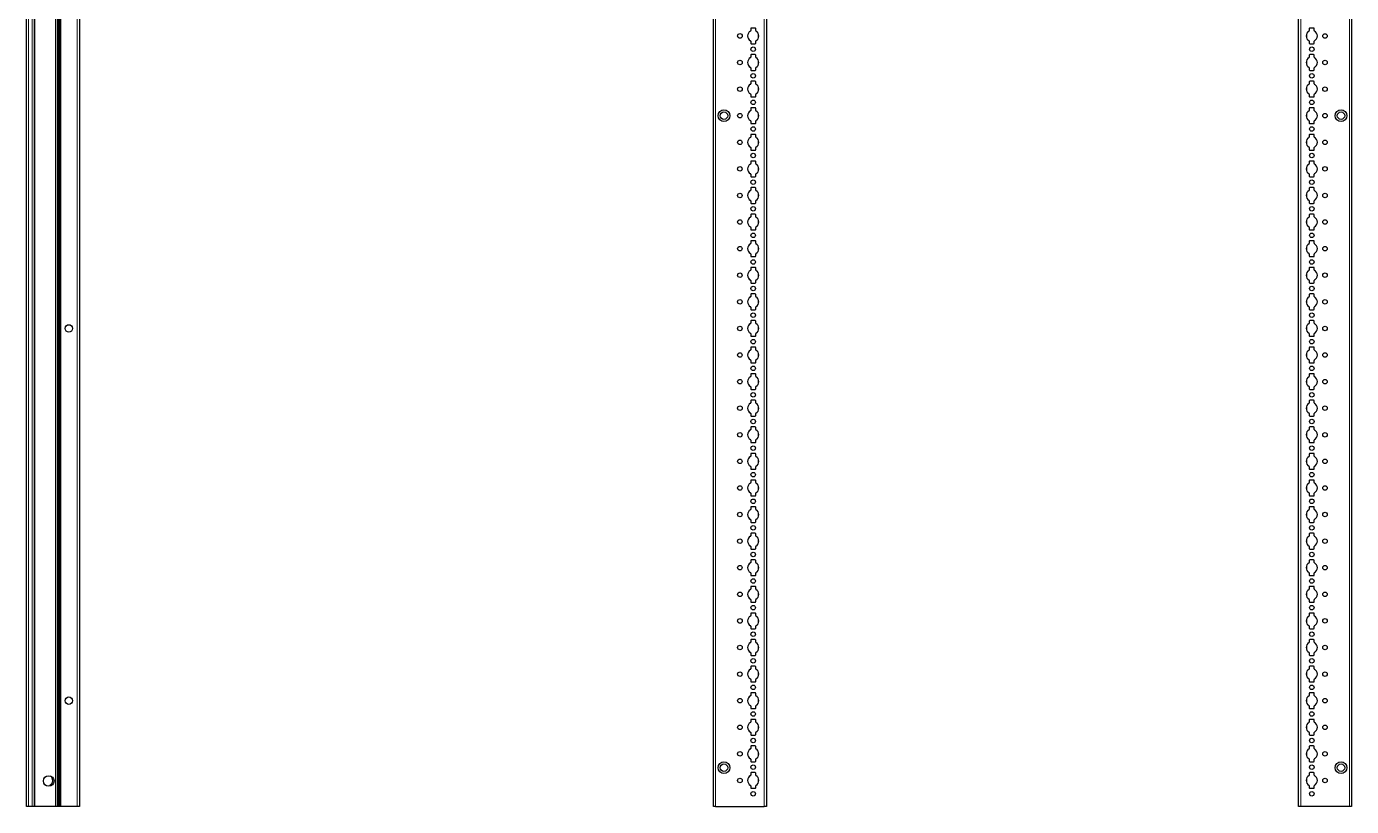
# Model space of a CAD drawing. Header units: millimetres. Extents: x -199 to 2873, y -1747 to 1507.
# Drawn here: x 1629 to 2873, y -852 to -118 of the extents above; entities that cross this region are included whole.
import ezdxf

# ---------------------------------------------------------------- set-up
doc = ezdxf.new("R2010")
doc.units = ezdxf.units.MM

msp = doc.modelspace()

# ---------------------------------------------------------------- linework, layer by layer
at = {"color": 7, "linetype": 'Continuous', "lineweight": 25}
for p, q in [((1628.55, -851.79), (1628.55, 447.21)), ((1635.75, 447.21), (1635.75, -851.79)), ((1658.42, -851.79), (1658.42, 447.21)), ((1658.46, -851.79), (1658.46, 447.21)), ((1678.25, 447.21), (1678.25, -851.79)), ((2273.92, -851.79), (2273.92, 447.21)), ((2323.62, 447.21), (2323.62, -851.79)), ((2823.62, -851.79), (2823.62, 447.21)), ((2873.32, 447.21), (2873.32, -851.79)), ((1660.25, -78.04), (1660.25, -126.54)), ((2308.97, -120.39), (2308.97, -122.27)), ((2313.07, -119.89), (2309.47, -119.89)), ((2313.57, -122.27), (2313.57, -120.39)), ((2833.67, -120.39), (2833.67, -122.27)), ((2837.77, -119.89), (2834.17, -119.89)), ((2838.27, -122.27), (2838.27, -120.39)), ((1660.25, -126.54), (1660.19, -126.65)), ((1660.19, -126.65), (1660.19, -127.94)), ((1660.19, -127.94), (1660.25, -128.04)), ((1660.25, -128.04), (1660.25, -126.54)), ((1660.25, -128.04), (1660.25, -176.54)), ((2308.97, -132.32), (2308.97, -134.19)), ((2309.47, -134.69), (2313.07, -134.69)), ((2313.57, -134.19), (2313.57, -132.32)), ((2833.67, -132.32), (2833.67, -134.19)), ((2834.17, -134.69), (2837.77, -134.69)), ((2838.27, -134.19), (2838.27, -132.32)), ((2308.97, -145.39), (2308.97, -147.27)), ((2313.07, -144.89), (2309.47, -144.89)), ((2313.57, -147.27), (2313.57, -145.39)), ((2833.67, -145.39), (2833.67, -147.27)), ((2837.77, -144.89), (2834.17, -144.89)), ((2838.27, -147.27), (2838.27, -145.39)), ((2308.97, -157.32), (2308.97, -159.19)), ((2309.47, -159.69), (2313.07, -159.69)), ((2313.57, -159.19), (2313.57, -157.32)), ((2833.67, -157.32), (2833.67, -159.19)), ((2834.17, -159.69), (2837.77, -159.69)), ((2838.27, -159.19), (2838.27, -157.32)), ((2308.97, -170.39), (2308.97, -172.27)), ((2313.07, -169.89), (2309.47, -169.89)), ((2313.57, -172.27), (2313.57, -170.39)), ((2833.67, -170.39), (2833.67, -172.27)), ((2837.77, -169.89), (2834.17, -169.89)), ((2838.27, -172.27), (2838.27, -170.39)), ((1660.25, -176.54), (1660.19, -176.65)), ((1660.19, -176.65), (1660.19, -177.94)), ((1660.19, -177.94), (1660.25, -178.04)), ((1660.25, -178.04), (1660.25, -176.54)), ((1660.25, -178.04), (1660.25, -226.54)), ((2308.97, -182.32), (2308.97, -184.19)), ((2309.47, -184.69), (2313.07, -184.69)), ((2313.57, -184.19), (2313.57, -182.32)), ((2833.67, -182.32), (2833.67, -184.19)), ((2834.17, -184.69), (2837.77, -184.69)), ((2838.27, -184.19), (2838.27, -182.32)), ((2308.97, -195.39), (2308.97, -197.27)), ((2313.07, -194.89), (2309.47, -194.89)), ((2313.57, -197.27), (2313.57, -195.39)), ((2833.67, -195.39), (2833.67, -197.27)), ((2837.77, -194.89), (2834.17, -194.89)), ((2838.27, -197.27), (2838.27, -195.39)), ((2308.97, -207.32), (2308.97, -209.19)), ((2309.47, -209.69), (2313.07, -209.69)), ((2313.57, -209.19), (2313.57, -207.32)), ((2833.67, -207.32), (2833.67, -209.19)), ((2834.17, -209.69), (2837.77, -209.69)), ((2838.27, -209.19), (2838.27, -207.32)), ((2308.97, -220.39), (2308.97, -222.27)), ((2313.07, -219.89), (2309.47, -219.89)), ((2313.57, -222.27), (2313.57, -220.39)), ((2833.67, -220.39), (2833.67, -222.27)), ((2837.77, -219.89), (2834.17, -219.89)), ((2838.27, -222.27), (2838.27, -220.39)), ((1660.25, -226.54), (1660.19, -226.65)), ((1660.19, -226.65), (1660.19, -227.94)), ((1660.19, -227.94), (1660.25, -228.04)), ((1660.25, -228.04), (1660.25, -226.54)), ((1660.25, -228.04), (1660.25, -276.54)), ((2308.97, -232.32), (2308.97, -234.19)), ((2309.47, -234.69), (2313.07, -234.69)), ((2313.57, -234.19), (2313.57, -232.32)), ((2833.67, -232.32), (2833.67, -234.19)), ((2834.17, -234.69), (2837.77, -234.69)), ((2838.27, -234.19), (2838.27, -232.32)), ((2308.97, -245.39), (2308.97, -247.27)), ((2313.07, -244.89), (2309.47, -244.89)), ((2313.57, -247.27), (2313.57, -245.39)), ((2833.67, -245.39), (2833.67, -247.27)), ((2837.77, -244.89), (2834.17, -244.89)), ((2838.27, -247.27), (2838.27, -245.39)), ((2308.97, -257.32), (2308.97, -259.19)), ((2309.47, -259.69), (2313.07, -259.69)), ((2313.57, -259.19), (2313.57, -257.32)), ((2833.67, -257.32), (2833.67, -259.19)), ((2834.17, -259.69), (2837.77, -259.69)), ((2838.27, -259.19), (2838.27, -257.32)), ((2308.97, -270.39), (2308.97, -272.27)), ((2313.07, -269.89), (2309.47, -269.89)), ((2313.57, -272.27), (2313.57, -270.39)), ((2833.67, -270.39), (2833.67, -272.27)), ((2837.77, -269.89), (2834.17, -269.89)), ((2838.27, -272.27), (2838.27, -270.39)), ((1660.25, -276.54), (1660.19, -276.65)), ((1660.19, -276.65), (1660.19, -277.94)), ((1660.19, -277.94), (1660.25, -278.04)), ((1660.25, -278.04), (1660.25, -276.54)), ((1660.25, -278.04), (1660.25, -326.54)), ((2308.97, -282.32), (2308.97, -284.19)), ((2309.47, -284.69), (2313.07, -284.69)), ((2313.57, -284.19), (2313.57, -282.32)), ((2833.67, -282.32), (2833.67, -284.19)), ((2834.17, -284.69), (2837.77, -284.69)), ((2838.27, -284.19), (2838.27, -282.32)), ((2308.97, -295.39), (2308.97, -297.27)), ((2313.07, -294.89), (2309.47, -294.89)), ((2313.57, -297.27), (2313.57, -295.39)), ((2833.67, -295.39), (2833.67, -297.27)), ((2837.77, -294.89), (2834.17, -294.89)), ((2838.27, -297.27), (2838.27, -295.39)), ((2308.97, -307.32), (2308.97, -309.19)), ((2309.47, -309.69), (2313.07, -309.69)), ((2313.57, -309.19), (2313.57, -307.32)), ((2833.67, -307.32), (2833.67, -309.19)), ((2834.17, -309.69), (2837.77, -309.69)), ((2838.27, -309.19), (2838.27, -307.32)), ((2308.97, -320.39), (2308.97, -322.27)), ((2313.07, -319.89), (2309.47, -319.89)), ((2313.57, -322.27), (2313.57, -320.39)), ((2833.67, -320.39), (2833.67, -322.27)), ((2837.77, -319.89), (2834.17, -319.89)), ((2838.27, -322.27), (2838.27, -320.39)), ((1660.25, -326.54), (1660.19, -326.65)), ((1660.19, -326.65), (1660.19, -327.94)), ((1660.19, -327.94), (1660.25, -328.04)), ((1660.25, -328.04), (1660.25, -326.54)), ((1660.25, -328.04), (1660.25, -376.54)), ((2308.97, -332.32), (2308.97, -334.19)), ((2309.47, -334.69), (2313.07, -334.69)), ((2313.57, -334.19), (2313.57, -332.32)), ((2833.67, -332.32), (2833.67, -334.19)), ((2834.17, -334.69), (2837.77, -334.69)), ((2838.27, -334.19), (2838.27, -332.32)), ((2308.97, -345.39), (2308.97, -347.27)), ((2313.07, -344.89), (2309.47, -344.89)), ((2313.57, -347.27), (2313.57, -345.39)), ((2833.67, -345.39), (2833.67, -347.27)), ((2837.77, -344.89), (2834.17, -344.89)), ((2838.27, -347.27), (2838.27, -345.39)), ((2308.97, -357.32), (2308.97, -359.19)), ((2309.47, -359.69), (2313.07, -359.69)), ((2313.57, -359.19), (2313.57, -357.32)), ((2833.67, -357.32), (2833.67, -359.19)), ((2834.17, -359.69), (2837.77, -359.69)), ((2838.27, -359.19), (2838.27, -357.32)), ((2308.97, -370.39), (2308.97, -372.27)), ((2313.07, -369.89), (2309.47, -369.89)), ((2313.57, -372.27), (2313.57, -370.39)), ((2833.67, -370.39), (2833.67, -372.27)), ((2837.77, -369.89), (2834.17, -369.89)), ((2838.27, -372.27), (2838.27, -370.39)), ((1660.25, -376.54), (1660.19, -376.65)), ((1660.19, -376.65), (1660.19, -377.94)), ((1660.19, -377.94), (1660.25, -378.04)), ((1660.25, -378.04), (1660.25, -376.54)), ((1660.25, -378.04), (1660.25, -426.54)), ((2308.97, -382.32), (2308.97, -384.19)), ((2309.47, -384.69), (2313.07, -384.69)), ((2313.57, -384.19), (2313.57, -382.32)), ((2833.67, -382.32), (2833.67, -384.19)), ((2834.17, -384.69), (2837.77, -384.69)), ((2838.27, -384.19), (2838.27, -382.32)), ((2308.97, -395.39), (2308.97, -397.27)), ((2313.07, -394.89), (2309.47, -394.89)), ((2313.57, -397.27), (2313.57, -395.39)), ((2833.67, -395.39), (2833.67, -397.27)), ((2837.77, -394.89), (2834.17, -394.89)), ((2838.27, -397.27), (2838.27, -395.39)), ((2308.97, -407.32), (2308.97, -409.19)), ((2309.47, -409.69), (2313.07, -409.69)), ((2313.57, -409.19), (2313.57, -407.32)), ((2833.67, -407.32), (2833.67, -409.19)), ((2834.17, -409.69), (2837.77, -409.69)), ((2838.27, -409.19), (2838.27, -407.32)), ((2308.97, -420.39), (2308.97, -422.27)), ((2313.07, -419.89), (2309.47, -419.89)), ((2313.57, -422.27), (2313.57, -420.39)), ((2833.67, -420.39), (2833.67, -422.27)), ((2837.77, -419.89), (2834.17, -419.89)), ((2838.27, -422.27), (2838.27, -420.39)), ((1660.25, -426.54), (1660.19, -426.65)), ((1660.19, -426.65), (1660.19, -427.94)), ((1660.19, -427.94), (1660.25, -428.04)), ((1660.25, -428.04), (1660.25, -426.54)), ((1660.25, -428.04), (1660.25, -476.54)), ((2308.97, -432.32), (2308.97, -434.19)), ((2309.47, -434.69), (2313.07, -434.69)), ((2313.57, -434.19), (2313.57, -432.32)), ((2833.67, -432.32), (2833.67, -434.19)), ((2834.17, -434.69), (2837.77, -434.69)), ((2838.27, -434.19), (2838.27, -432.32)), ((2308.97, -445.39), (2308.97, -447.27)), ((2313.07, -444.89), (2309.47, -444.89)), ((2313.57, -447.27), (2313.57, -445.39)), ((2833.67, -445.39), (2833.67, -447.27)), ((2837.77, -444.89), (2834.17, -444.89)), ((2838.27, -447.27), (2838.27, -445.39)), ((2308.97, -457.32), (2308.97, -459.19)), ((2309.47, -459.69), (2313.07, -459.69)), ((2313.57, -459.19), (2313.57, -457.32)), ((2833.67, -457.32), (2833.67, -459.19)), ((2834.17, -459.69), (2837.77, -459.69)), ((2838.27, -459.19), (2838.27, -457.32)), ((2308.97, -470.39), (2308.97, -472.27)), ((2313.07, -469.89), (2309.47, -469.89)), ((2313.57, -472.27), (2313.57, -470.39)), ((2833.67, -470.39), (2833.67, -472.27)), ((2837.77, -469.89), (2834.17, -469.89)), ((2838.27, -472.27), (2838.27, -470.39)), ((1660.25, -476.54), (1660.19, -476.65)), ((1660.19, -476.65), (1660.19, -477.94)), ((1660.19, -477.94), (1660.25, -478.04)), ((1660.25, -478.04), (1660.25, -476.54)), ((1660.25, -478.04), (1660.25, -526.54)), ((2308.97, -482.32), (2308.97, -484.19)), ((2309.47, -484.69), (2313.07, -484.69)), ((2313.57, -484.19), (2313.57, -482.32)), ((2833.67, -482.32), (2833.67, -484.19)), ((2834.17, -484.69), (2837.77, -484.69)), ((2838.27, -484.19), (2838.27, -482.32)), ((2308.97, -495.39), (2308.97, -497.27)), ((2313.07, -494.89), (2309.47, -494.89)), ((2313.57, -497.27), (2313.57, -495.39)), ((2833.67, -495.39), (2833.67, -497.27)), ((2837.77, -494.89), (2834.17, -494.89)), ((2838.27, -497.27), (2838.27, -495.39)), ((2308.97, -507.32), (2308.97, -509.19)), ((2309.47, -509.69), (2313.07, -509.69)), ((2313.57, -509.19), (2313.57, -507.32)), ((2833.67, -507.32), (2833.67, -509.19)), ((2834.17, -509.69), (2837.77, -509.69)), ((2838.27, -509.19), (2838.27, -507.32)), ((2308.97, -520.39), (2308.97, -522.27)), ((2313.07, -519.89), (2309.47, -519.89)), ((2313.57, -522.27), (2313.57, -520.39)), ((2833.67, -520.39), (2833.67, -522.27)), ((2837.77, -519.89), (2834.17, -519.89)), ((2838.27, -522.27), (2838.27, -520.39)), ((1660.25, -526.54), (1660.19, -526.65)), ((1660.19, -526.65), (1660.19, -527.94)), ((1660.19, -527.94), (1660.25, -528.04)), ((1660.25, -528.04), (1660.25, -526.54)), ((1660.25, -528.04), (1660.25, -576.54)), ((2308.97, -532.32), (2308.97, -534.19)), ((2309.47, -534.69), (2313.07, -534.69)), ((2313.57, -534.19), (2313.57, -532.32)), ((2833.67, -532.32), (2833.67, -534.19)), ((2834.17, -534.69), (2837.77, -534.69)), ((2838.27, -534.19), (2838.27, -532.32)), ((2308.97, -545.39), (2308.97, -547.27)), ((2313.07, -544.89), (2309.47, -544.89)), ((2313.57, -547.27), (2313.57, -545.39)), ((2833.67, -545.39), (2833.67, -547.27)), ((2837.77, -544.89), (2834.17, -544.89)), ((2838.27, -547.27), (2838.27, -545.39)), ((2308.97, -557.32), (2308.97, -559.19)), ((2309.47, -559.69), (2313.07, -559.69)), ((2313.57, -559.19), (2313.57, -557.32)), ((2833.67, -557.32), (2833.67, -559.19)), ((2834.17, -559.69), (2837.77, -559.69)), ((2838.27, -559.19), (2838.27, -557.32)), ((2308.97, -570.39), (2308.97, -572.27)), ((2313.07, -569.89), (2309.47, -569.89)), ((2313.57, -572.27), (2313.57, -570.39)), ((2833.67, -570.39), (2833.67, -572.27)), ((2837.77, -569.89), (2834.17, -569.89)), ((2838.27, -572.27), (2838.27, -570.39)), ((1660.25, -576.54), (1660.19, -576.65)), ((1660.19, -576.65), (1660.19, -577.94)), ((1660.19, -577.94), (1660.25, -578.04)), ((1660.25, -578.04), (1660.25, -576.54)), ((1660.25, -578.04), (1660.25, -626.54)), ((2308.97, -582.32), (2308.97, -584.19)), ((2309.47, -584.69), (2313.07, -584.69)), ((2313.57, -584.19), (2313.57, -582.32)), ((2833.67, -582.32), (2833.67, -584.19)), ((2834.17, -584.69), (2837.77, -584.69)), ((2838.27, -584.19), (2838.27, -582.32)), ((2308.97, -595.39), (2308.97, -597.27)), ((2313.07, -594.89), (2309.47, -594.89)), ((2313.57, -597.27), (2313.57, -595.39)), ((2833.67, -595.39), (2833.67, -597.27)), ((2837.77, -594.89), (2834.17, -594.89)), ((2838.27, -597.27), (2838.27, -595.39)), ((2308.97, -607.32), (2308.97, -609.19)), ((2309.47, -609.69), (2313.07, -609.69)), ((2313.57, -609.19), (2313.57, -607.32)), ((2833.67, -607.32), (2833.67, -609.19)), ((2834.17, -609.69), (2837.77, -609.69)), ((2838.27, -609.19), (2838.27, -607.32)), ((2308.97, -620.39), (2308.97, -622.27)), ((2313.07, -619.89), (2309.47, -619.89)), ((2313.57, -622.27), (2313.57, -620.39)), ((2833.67, -620.39), (2833.67, -622.27)), ((2837.77, -619.89), (2834.17, -619.89)), ((2838.27, -622.27), (2838.27, -620.39)), ((1660.25, -626.54), (1660.19, -626.65)), ((1660.19, -626.65), (1660.19, -627.94)), ((1660.19, -627.94), (1660.25, -628.04)), ((1660.25, -628.04), (1660.25, -626.54)), ((1660.25, -628.04), (1660.25, -676.54)), ((2308.97, -632.32), (2308.97, -634.19)), ((2309.47, -634.69), (2313.07, -634.69)), ((2313.57, -634.19), (2313.57, -632.32)), ((2833.67, -632.32), (2833.67, -634.19)), ((2834.17, -634.69), (2837.77, -634.69)), ((2838.27, -634.19), (2838.27, -632.32)), ((2308.97, -645.39), (2308.97, -647.27)), ((2313.07, -644.89), (2309.47, -644.89)), ((2313.57, -647.27), (2313.57, -645.39)), ((2833.67, -645.39), (2833.67, -647.27)), ((2837.77, -644.89), (2834.17, -644.89)), ((2838.27, -647.27), (2838.27, -645.39)), ((2308.97, -657.32), (2308.97, -659.19)), ((2309.47, -659.69), (2313.07, -659.69)), ((2313.57, -659.19), (2313.57, -657.32)), ((2833.67, -657.32), (2833.67, -659.19)), ((2834.17, -659.69), (2837.77, -659.69)), ((2838.27, -659.19), (2838.27, -657.32)), ((2308.97, -670.39), (2308.97, -672.27)), ((2313.07, -669.89), (2309.47, -669.89)), ((2313.57, -672.27), (2313.57, -670.39)), ((2833.67, -670.39), (2833.67, -672.27)), ((2837.77, -669.89), (2834.17, -669.89)), ((2838.27, -672.27), (2838.27, -670.39)), ((1660.25, -676.54), (1660.19, -676.65)), ((1660.19, -676.65), (1660.19, -677.94)), ((1660.19, -677.94), (1660.25, -678.04)), ((1660.25, -678.04), (1660.25, -676.54)), ((1660.25, -678.04), (1660.25, -726.54)), ((2308.97, -682.32), (2308.97, -684.19)), ((2313.57, -684.19), (2313.57, -682.32)), ((2833.67, -682.32), (2833.67, -684.19)), ((2838.27, -684.19), (2838.27, -682.32)), ((2308.97, -695.39), (2308.97, -697.27)), ((2309.47, -684.69), (2313.07, -684.69)), ((2313.07, -694.89), (2309.47, -694.89)), ((2313.57, -697.27), (2313.57, -695.39)), ((2833.67, -695.39), (2833.67, -697.27)), ((2834.17, -684.69), (2837.77, -684.69)), ((2837.77, -694.89), (2834.17, -694.89)), ((2838.27, -697.27), (2838.27, -695.39)), ((2308.97, -707.32), (2308.97, -709.19)), ((2313.57, -709.19), (2313.57, -707.32)), ((2833.67, -707.32), (2833.67, -709.19)), ((2838.27, -709.19), (2838.27, -707.32)), ((2308.97, -720.39), (2308.97, -722.27)), ((2309.47, -709.69), (2313.07, -709.69)), ((2313.07, -719.89), (2309.47, -719.89)), ((2313.57, -722.27), (2313.57, -720.39)), ((2833.67, -720.39), (2833.67, -722.27)), ((2834.17, -709.69), (2837.77, -709.69)), ((2837.77, -719.89), (2834.17, -719.89)), ((2838.27, -722.27), (2838.27, -720.39)), ((1660.25, -726.54), (1660.19, -726.65)), ((1660.19, -726.65), (1660.19, -727.94)), ((1660.19, -727.94), (1660.25, -728.04)), ((1660.25, -728.04), (1660.25, -726.54)), ((1660.25, -728.04), (1660.25, -776.54)), ((2308.97, -732.32), (2308.97, -734.19)), ((2313.57, -734.19), (2313.57, -732.32)), ((2833.67, -732.32), (2833.67, -734.19)), ((2838.27, -734.19), (2838.27, -732.32)), ((2308.97, -745.39), (2308.97, -747.27)), ((2309.47, -734.69), (2313.07, -734.69)), ((2313.07, -744.89), (2309.47, -744.89)), ((2313.57, -747.27), (2313.57, -745.39)), ((2833.67, -745.39), (2833.67, -747.27)), ((2834.17, -734.69), (2837.77, -734.69)), ((2837.77, -744.89), (2834.17, -744.89)), ((2838.27, -747.27), (2838.27, -745.39)), ((2308.97, -757.32), (2308.97, -759.19)), ((2313.57, -759.19), (2313.57, -757.32)), ((2833.67, -757.32), (2833.67, -759.19)), ((2838.27, -759.19), (2838.27, -757.32)), ((2308.97, -770.39), (2308.97, -772.27)), ((2309.47, -759.69), (2313.07, -759.69)), ((2313.07, -769.89), (2309.47, -769.89)), ((2313.57, -772.27), (2313.57, -770.39)), ((2833.67, -770.39), (2833.67, -772.27)), ((2834.17, -759.69), (2837.77, -759.69)), ((2837.77, -769.89), (2834.17, -769.89)), ((2838.27, -772.27), (2838.27, -770.39)), ((1660.25, -776.54), (1660.19, -776.65)), ((1660.19, -776.65), (1660.19, -777.94)), ((1660.19, -777.94), (1660.25, -778.04)), ((1660.25, -778.04), (1660.25, -776.54)), ((1660.25, -778.04), (1660.25, -826.54)), ((2308.97, -782.32), (2308.97, -784.19)), ((2313.57, -784.19), (2313.57, -782.32)), ((2833.67, -782.32), (2833.67, -784.19)), ((2838.27, -784.19), (2838.27, -782.32)), ((2308.97, -795.39), (2308.97, -797.27)), ((2309.47, -784.69), (2313.07, -784.69)), ((2313.07, -794.89), (2309.47, -794.89)), ((2313.57, -797.27), (2313.57, -795.39)), ((2833.67, -795.39), (2833.67, -797.27)), ((2834.17, -784.69), (2837.77, -784.69)), ((2837.77, -794.89), (2834.17, -794.89)), ((2838.27, -797.27), (2838.27, -795.39)), ((2308.97, -807.32), (2308.97, -809.19)), ((2313.57, -809.19), (2313.57, -807.32)), ((2833.67, -807.32), (2833.67, -809.19)), ((2838.27, -809.19), (2838.27, -807.32)), ((2308.97, -820.39), (2308.97, -822.27)), ((2309.47, -809.69), (2313.07, -809.69)), ((2313.07, -819.89), (2309.47, -819.89)), ((2313.57, -822.27), (2313.57, -820.39)), ((2833.67, -820.39), (2833.67, -822.27)), ((2834.17, -809.69), (2837.77, -809.69)), ((2837.77, -819.89), (2834.17, -819.89)), ((2838.27, -822.27), (2838.27, -820.39)), ((1650.2, -832.32), (1650.2, -832.73)), ((1660.25, -826.54), (1660.19, -826.65)), ((1660.19, -826.65), (1660.19, -827.94)), ((1660.19, -827.94), (1660.25, -828.04)), ((1660.25, -828.04), (1660.25, -826.54)), ((1660.25, -828.04), (1660.25, -851.79)), ((2308.97, -832.32), (2308.97, -834.19)), ((2313.57, -834.19), (2313.57, -832.32)), ((2833.67, -832.32), (2833.67, -834.19)), ((2838.27, -834.19), (2838.27, -832.32)), ((2309.47, -834.69), (2313.07, -834.69)), ((2834.17, -834.69), (2837.77, -834.69)), ((1630.55, -851.79), (1628.55, -851.79)), ((1633.75, -851.79), (1630.55, -851.79)), ((1635.75, -851.79), (1633.75, -851.79)), ((1636.4, -851.79), (1635.75, -851.79)), ((1655.8, -851.79), (1636.4, -851.79)), ((1657.22, -851.79), (1655.8, -851.79)), ((1658.42, -851.79), (1657.22, -851.79)), ((1658.46, -851.79), (1658.42, -851.79)), ((1659.67, -851.79), (1658.46, -851.79)), ((1660.25, -851.79), (1659.67, -851.79)), ((1660.9, -851.79), (1660.25, -851.79)), ((1676.25, -851.79), (1660.9, -851.79)), ((1678.25, -851.79), (1676.25, -851.79)), ((2275.92, -851.79), (2273.92, -851.79)), ((2275.92, -851.79), (2321.62, -851.79)), ((2323.62, -851.79), (2321.62, -851.79)), ((2825.62, -851.79), (2823.62, -851.79)), ((2871.32, -851.79), (2825.62, -851.79)), ((2873.32, -851.79), (2871.32, -851.79))]:
    msp.add_line(p, q, dxfattribs=at)
at = {"color": 8, "linetype": 'Continuous', "lineweight": 18}
for p, q in [((1630.55, 447.21), (1630.55, -851.79)), ((1633.75, -851.79), (1633.75, 447.21)), ((1636.4, 447.21), (1636.4, -851.79)), ((1655.8, -851.79), (1655.8, 447.21)), ((1657.22, 447.21), (1657.22, -851.79)), ((1659.67, -851.79), (1659.67, 447.21)), ((1660.9, 447.21), (1660.9, -851.79)), ((1676.25, -851.79), (1676.25, 447.21)), ((2275.92, 447.21), (2275.92, -851.79)), ((2321.62, -851.79), (2321.62, 447.21)), ((2825.62, 447.21), (2825.62, -851.79)), ((2871.32, -851.79), (2871.32, 447.21)), ((2315.77, -130), (2315.77, -124.59)), ((2831.47, -124.59), (2831.47, -130)), ((2315.77, -155), (2315.77, -149.59)), ((2831.47, -149.59), (2831.47, -155)), ((2315.77, -180), (2315.77, -174.59)), ((2831.47, -174.59), (2831.47, -180)), ((2315.77, -205), (2315.77, -199.59)), ((2831.47, -199.59), (2831.47, -205)), ((2315.77, -230), (2315.77, -224.59)), ((2831.47, -224.59), (2831.47, -230)), ((2315.77, -255), (2315.77, -249.59)), ((2831.47, -249.59), (2831.47, -255)), ((2315.77, -280), (2315.77, -274.59)), ((2831.47, -274.59), (2831.47, -280)), ((2315.77, -305), (2315.77, -299.59)), ((2831.47, -299.59), (2831.47, -305)), ((2315.77, -330), (2315.77, -324.59)), ((2831.47, -324.59), (2831.47, -330)), ((2315.77, -355), (2315.77, -349.59)), ((2831.47, -349.59), (2831.47, -355)), ((2315.77, -380), (2315.77, -374.59)), ((2831.47, -374.59), (2831.47, -380)), ((2315.77, -405), (2315.77, -399.59)), ((2831.47, -399.59), (2831.47, -405)), ((2315.77, -430), (2315.77, -424.59)), ((2831.47, -424.59), (2831.47, -430)), ((2315.77, -455), (2315.77, -449.59)), ((2831.47, -449.59), (2831.47, -455)), ((2315.77, -480), (2315.77, -474.59)), ((2831.47, -474.59), (2831.47, -480)), ((2315.77, -505), (2315.77, -499.59)), ((2831.47, -499.59), (2831.47, -505)), ((2315.77, -530), (2315.77, -524.59)), ((2831.47, -524.59), (2831.47, -530)), ((2315.77, -555), (2315.77, -549.59)), ((2831.47, -549.59), (2831.47, -555)), ((2315.77, -580), (2315.77, -574.59)), ((2831.47, -574.59), (2831.47, -580)), ((2315.77, -605), (2315.77, -599.59)), ((2831.47, -599.59), (2831.47, -605)), ((2315.77, -630), (2315.77, -624.59)), ((2831.47, -624.59), (2831.47, -630)), ((2315.77, -655), (2315.77, -649.59)), ((2831.47, -649.59), (2831.47, -655)), ((2315.77, -680), (2315.77, -674.59)), ((2831.47, -674.59), (2831.47, -680)), ((2315.77, -705), (2315.77, -699.59)), ((2831.47, -699.59), (2831.47, -705)), ((2315.77, -730), (2315.77, -724.59)), ((2831.47, -724.59), (2831.47, -730)), ((2315.77, -755), (2315.77, -749.59)), ((2831.47, -749.59), (2831.47, -755)), ((2315.77, -780), (2315.77, -774.59)), ((2831.47, -774.59), (2831.47, -780)), ((2315.77, -805), (2315.77, -799.59)), ((2831.47, -799.59), (2831.47, -805)), ((2315.77, -830), (2315.77, -824.59)), ((2831.47, -824.59), (2831.47, -830))]:
    msp.add_line(p, q, dxfattribs=at)
at = {"color": 7, "linetype": 'Continuous', "lineweight": 25}
for centre, radius in [((2298.77, -127.29), 2.13), ((2848.47, -127.29), 2.12), ((2311.27, -139.79), 2.12), ((2835.97, -139.79), 2.12), ((2298.77, -152.29), 2.13), ((2848.47, -152.29), 2.12), ((2311.27, -164.79), 2.12), ((2835.97, -164.79), 2.12), ((2298.77, -177.29), 2.13), ((2848.47, -177.29), 2.12), ((2283.77, -202.29), 5.5), ((2283.77, -202.29), 3.5), ((2311.27, -189.79), 2.12), ((2835.97, -189.79), 2.12), ((2863.47, -202.29), 5.5), ((2863.47, -202.29), 3.5), ((2298.77, -202.29), 2.12), ((2848.47, -202.29), 2.12), ((2311.27, -214.79), 2.12), ((2835.97, -214.79), 2.12), ((2298.77, -227.29), 2.12), ((2848.47, -227.29), 2.12), ((2311.27, -239.79), 2.12), ((2835.97, -239.79), 2.12), ((2298.77, -252.29), 2.12), ((2848.47, -252.29), 2.12), ((2311.27, -264.79), 2.12), ((2835.97, -264.79), 2.12), ((2298.77, -277.29), 2.12), ((2848.47, -277.29), 2.12), ((2311.27, -289.79), 2.12), ((2835.97, -289.79), 2.12), ((2298.77, -302.29), 2.12), ((2848.47, -302.29), 2.12), ((2311.27, -314.79), 2.12), ((2835.97, -314.79), 2.12), ((2298.77, -327.29), 2.12), ((2848.47, -327.29), 2.12), ((2311.27, -339.79), 2.12), ((2835.97, -339.79), 2.12), ((2298.77, -352.29), 2.12), ((2848.47, -352.29), 2.12), ((2311.27, -364.79), 2.12), ((2835.97, -364.79), 2.12), ((2298.77, -377.29), 2.12), ((2848.47, -377.29), 2.12), ((2311.27, -389.79), 2.12), ((2835.97, -389.79), 2.12), ((1668.35, -402.29), 3.5), ((2298.77, -402.29), 2.12), ((2848.47, -402.29), 2.12), ((2311.27, -414.79), 2.12), ((2835.97, -414.79), 2.12), ((2298.77, -427.29), 2.12), ((2848.47, -427.29), 2.12), ((2311.27, -439.79), 2.12), ((2835.97, -439.79), 2.12), ((2298.77, -452.29), 2.12), ((2848.47, -452.29), 2.12), ((2311.27, -464.79), 2.12), ((2835.97, -464.79), 2.12), ((2298.77, -477.29), 2.13), ((2848.47, -477.29), 2.12), ((2311.27, -489.79), 2.12), ((2835.97, -489.79), 2.12), ((2298.77, -502.29), 2.12), ((2848.47, -502.29), 2.12), ((2311.27, -514.79), 2.12), ((2835.97, -514.79), 2.12), ((2298.77, -527.29), 2.12), ((2848.47, -527.29), 2.12), ((2311.27, -539.79), 2.12), ((2835.97, -539.79), 2.12), ((2298.77, -552.29), 2.12), ((2848.47, -552.29), 2.12), ((2311.27, -564.79), 2.12), ((2835.97, -564.79), 2.12), ((2298.77, -577.29), 2.12), ((2848.47, -577.29), 2.12), ((2311.27, -589.79), 2.12), ((2835.97, -589.79), 2.12), ((2298.77, -602.29), 2.12), ((2848.47, -602.29), 2.12), ((2311.27, -614.79), 2.12), ((2835.97, -614.79), 2.12), ((2298.77, -627.29), 2.12), ((2848.47, -627.29), 2.12), ((2311.27, -639.79), 2.12), ((2835.97, -639.79), 2.12), ((2298.77, -652.29), 2.13), ((2848.47, -652.29), 2.12), ((2311.27, -664.79), 2.12), ((2835.97, -664.79), 2.12), ((2298.77, -677.29), 2.13), ((2848.47, -677.29), 2.12), ((2311.27, -689.79), 2.12), ((2835.97, -689.79), 2.12), ((2298.77, -702.29), 2.13), ((2848.47, -702.29), 2.12), ((2311.27, -714.79), 2.12), ((2835.97, -714.79), 2.12), ((2298.77, -727.29), 2.12), ((2848.47, -727.29), 2.12), ((2311.27, -739.79), 2.12), ((2835.97, -739.79), 2.12), ((1668.35, -752.29), 3.5), ((2298.77, -752.29), 2.13), ((2848.47, -752.29), 2.12), ((2311.27, -764.79), 2.12), ((2835.97, -764.79), 2.12), ((2298.77, -777.29), 2.13), ((2848.47, -777.29), 2.12), ((2311.27, -789.79), 2.12), ((2835.97, -789.79), 2.12), ((2298.77, -802.29), 2.13), ((2848.47, -802.29), 2.12), ((2283.77, -815.29), 5.5), ((2283.77, -815.29), 3.5), ((2311.27, -814.79), 2.12), ((2835.97, -814.79), 2.12), ((2863.47, -815.29), 5.5), ((2863.47, -815.29), 3.5), ((1649.4, -827.79), 5), ((2298.77, -827.29), 2.13), ((2848.47, -827.29), 2.12), ((2311.27, -839.79), 2.12), ((2835.97, -839.79), 2.12)]:
    msp.add_circle(centre, radius, dxfattribs=at)
for centre, radius, start, end in [((2311.27, -127.29), 5.25, 119.14074, 240.85926), ((2308.47, -122.27), 0.5, 299.14074, 0), ((2309.47, -120.39), 0.5, 90, 180), ((2313.07, -120.39), 0.5, 0, 90), ((2314.07, -122.27), 0.5, 180, 240.85926), ((2311.27, -127.29), 5.25, 299.14074, 60.85926), ((2835.97, -127.29), 5.25, 119.14074, 240.85926), ((2833.17, -122.27), 0.5, 299.14074, 0), ((2834.17, -120.39), 0.5, 90, 180), ((2837.77, -120.39), 0.5, 0, 90), ((2838.77, -122.27), 0.5, 180, 240.85926), ((2835.97, -127.29), 5.25, 299.14074, 60.85926), ((2308.47, -132.32), 0.5, 0, 60.85926), ((2309.47, -134.19), 0.5, 180, 270), ((2313.07, -134.19), 0.5, 270, 0), ((2314.07, -132.32), 0.5, 119.14074, 180), ((2833.17, -132.32), 0.5, 0, 60.85926), ((2834.17, -134.19), 0.5, 180, 270), ((2837.77, -134.19), 0.5, 270, 0), ((2838.77, -132.32), 0.5, 119.14074, 180), ((2311.27, -152.29), 5.25, 119.14074, 240.85926), ((2308.47, -147.27), 0.5, 299.14074, 0), ((2309.47, -145.39), 0.5, 90, 180), ((2313.07, -145.39), 0.5, 0, 90), ((2314.07, -147.27), 0.5, 180, 240.85926), ((2311.27, -152.29), 5.25, 299.14074, 60.85926), ((2835.97, -152.29), 5.25, 119.14074, 240.85926), ((2833.17, -147.27), 0.5, 299.14074, 0), ((2834.17, -145.39), 0.5, 90, 180), ((2837.77, -145.39), 0.5, 0, 90), ((2838.77, -147.27), 0.5, 180, 240.85926), ((2835.97, -152.29), 5.25, 299.14074, 60.85926), ((2308.47, -157.32), 0.5, 0, 60.85926), ((2309.47, -159.19), 0.5, 180, 270), ((2313.07, -159.19), 0.5, 270, 0), ((2314.07, -157.32), 0.5, 119.14074, 180), ((2833.17, -157.32), 0.5, 0, 60.85926), ((2834.17, -159.19), 0.5, 180, 270), ((2837.77, -159.19), 0.5, 270, 0), ((2838.77, -157.32), 0.5, 119.14074, 180), ((2311.27, -177.29), 5.25, 119.14074, 240.85926), ((2308.47, -172.27), 0.5, 299.14074, 0), ((2309.47, -170.39), 0.5, 90, 180), ((2313.07, -170.39), 0.5, 0, 90), ((2314.07, -172.27), 0.5, 180, 240.85926), ((2311.27, -177.29), 5.25, 299.14074, 60.85926), ((2835.97, -177.29), 5.25, 119.14074, 240.85926), ((2833.17, -172.27), 0.5, 299.14074, 0), ((2834.17, -170.39), 0.5, 90, 180), ((2837.77, -170.39), 0.5, 0, 90), ((2838.77, -172.27), 0.5, 180, 240.85926), ((2835.97, -177.29), 5.25, 299.14074, 60.85926), ((2308.47, -182.32), 0.5, 0, 60.85926), ((2309.47, -184.19), 0.5, 180, 270), ((2313.07, -184.19), 0.5, 270, 0), ((2314.07, -182.32), 0.5, 119.14074, 180), ((2833.17, -182.32), 0.5, 0, 60.85926), ((2834.17, -184.19), 0.5, 180, 270), ((2837.77, -184.19), 0.5, 270, 0), ((2838.77, -182.32), 0.5, 119.14074, 180), ((2311.27, -202.29), 5.25, 119.14074, 240.85926), ((2308.47, -197.27), 0.5, 299.14074, 0), ((2309.47, -195.39), 0.5, 90, 180), ((2313.07, -195.39), 0.5, 0, 90), ((2314.07, -197.27), 0.5, 180, 240.85926), ((2311.27, -202.29), 5.25, 299.14074, 60.85926), ((2835.97, -202.29), 5.25, 119.14074, 240.85926), ((2833.17, -197.27), 0.5, 299.14074, 0), ((2834.17, -195.39), 0.5, 90, 180), ((2837.77, -195.39), 0.5, 0, 90), ((2838.77, -197.27), 0.5, 180, 240.85926), ((2835.97, -202.29), 5.25, 299.14074, 60.85926), ((2308.47, -207.32), 0.5, 0, 60.85926), ((2309.47, -209.19), 0.5, 180, 270), ((2313.07, -209.19), 0.5, 270, 0), ((2314.07, -207.32), 0.5, 119.14074, 180), ((2833.17, -207.32), 0.5, 0, 60.85926), ((2834.17, -209.19), 0.5, 180, 270), ((2837.77, -209.19), 0.5, 270, 0), ((2838.77, -207.32), 0.5, 119.14074, 180), ((2311.27, -227.29), 5.25, 119.14074, 240.85926), ((2308.47, -222.27), 0.5, 299.14074, 0), ((2309.47, -220.39), 0.5, 90, 180), ((2313.07, -220.39), 0.5, 0, 90), ((2314.07, -222.27), 0.5, 180, 240.85926), ((2311.27, -227.29), 5.25, 299.14074, 60.85926), ((2835.97, -227.29), 5.25, 119.14074, 240.85926), ((2833.17, -222.27), 0.5, 299.14074, 0), ((2834.17, -220.39), 0.5, 90, 180), ((2837.77, -220.39), 0.5, 0, 90), ((2838.77, -222.27), 0.5, 180, 240.85926), ((2835.97, -227.29), 5.25, 299.14074, 60.85926), ((2308.47, -232.32), 0.5, 0, 60.85926), ((2309.47, -234.19), 0.5, 180, 270), ((2313.07, -234.19), 0.5, 270, 0), ((2314.07, -232.32), 0.5, 119.14074, 180), ((2833.17, -232.32), 0.5, 0, 60.85926), ((2834.17, -234.19), 0.5, 180, 270), ((2837.77, -234.19), 0.5, 270, 0), ((2838.77, -232.32), 0.5, 119.14074, 180), ((2311.27, -252.29), 5.25, 119.14074, 240.85926), ((2308.47, -247.27), 0.5, 299.14074, 0), ((2309.47, -245.39), 0.5, 90, 180), ((2313.07, -245.39), 0.5, 0, 90), ((2314.07, -247.27), 0.5, 180, 240.85926), ((2311.27, -252.29), 5.25, 299.14074, 60.85926), ((2835.97, -252.29), 5.25, 119.14074, 240.85926), ((2833.17, -247.27), 0.5, 299.14074, 0), ((2834.17, -245.39), 0.5, 90, 180), ((2837.77, -245.39), 0.5, 0, 90), ((2838.77, -247.27), 0.5, 180, 240.85926), ((2835.97, -252.29), 5.25, 299.14074, 60.85926), ((2308.47, -257.32), 0.5, 0, 60.85926), ((2309.47, -259.19), 0.5, 180, 270), ((2313.07, -259.19), 0.5, 270, 0), ((2314.07, -257.32), 0.5, 119.14074, 180), ((2833.17, -257.32), 0.5, 0, 60.85926), ((2834.17, -259.19), 0.5, 180, 270), ((2837.77, -259.19), 0.5, 270, 0), ((2838.77, -257.32), 0.5, 119.14074, 180), ((2311.27, -277.29), 5.25, 119.14074, 240.85926), ((2308.47, -272.27), 0.5, 299.14074, 0), ((2309.47, -270.39), 0.5, 90, 180), ((2313.07, -270.39), 0.5, 0, 90), ((2314.07, -272.27), 0.5, 180, 240.85926), ((2311.27, -277.29), 5.25, 299.14074, 60.85926), ((2835.97, -277.29), 5.25, 119.14074, 240.85926), ((2833.17, -272.27), 0.5, 299.14074, 0), ((2834.17, -270.39), 0.5, 90, 180), ((2837.77, -270.39), 0.5, 0, 90), ((2838.77, -272.27), 0.5, 180, 240.85926), ((2835.97, -277.29), 5.25, 299.14074, 60.85926), ((2308.47, -282.32), 0.5, 0, 60.85926), ((2309.47, -284.19), 0.5, 180, 270), ((2313.07, -284.19), 0.5, 270, 0), ((2314.07, -282.32), 0.5, 119.14074, 180), ((2833.17, -282.32), 0.5, 0, 60.85926), ((2834.17, -284.19), 0.5, 180, 270), ((2837.77, -284.19), 0.5, 270, 0), ((2838.77, -282.32), 0.5, 119.14074, 180), ((2311.27, -302.29), 5.25, 119.14074, 240.85926), ((2308.47, -297.27), 0.5, 299.14074, 0), ((2309.47, -295.39), 0.5, 90, 180), ((2313.07, -295.39), 0.5, 0, 90), ((2314.07, -297.27), 0.5, 180, 240.85926), ((2311.27, -302.29), 5.25, 299.14074, 60.85926), ((2835.97, -302.29), 5.25, 119.14074, 240.85926), ((2833.17, -297.27), 0.5, 299.14074, 0), ((2834.17, -295.39), 0.5, 90, 180), ((2837.77, -295.39), 0.5, 0, 90), ((2838.77, -297.27), 0.5, 180, 240.85926), ((2835.97, -302.29), 5.25, 299.14074, 60.85926), ((2308.47, -307.32), 0.5, 0, 60.85926), ((2309.47, -309.19), 0.5, 180, 270), ((2313.07, -309.19), 0.5, 270, 0), ((2314.07, -307.32), 0.5, 119.14074, 180), ((2833.17, -307.32), 0.5, 0, 60.85926), ((2834.17, -309.19), 0.5, 180, 270), ((2837.77, -309.19), 0.5, 270, 0), ((2838.77, -307.32), 0.5, 119.14074, 180), ((2311.27, -327.29), 5.25, 119.14074, 240.85926), ((2308.47, -322.27), 0.5, 299.14074, 0), ((2309.47, -320.39), 0.5, 90, 180), ((2313.07, -320.39), 0.5, 0, 90), ((2314.07, -322.27), 0.5, 180, 240.85926), ((2311.27, -327.29), 5.25, 299.14074, 60.85926), ((2835.97, -327.29), 5.25, 119.14074, 240.85926), ((2833.17, -322.27), 0.5, 299.14074, 0), ((2834.17, -320.39), 0.5, 90, 180), ((2837.77, -320.39), 0.5, 0, 90), ((2838.77, -322.27), 0.5, 180, 240.85926), ((2835.97, -327.29), 5.25, 299.14074, 60.85926), ((2308.47, -332.32), 0.5, 0, 60.85926), ((2309.47, -334.19), 0.5, 180, 270), ((2313.07, -334.19), 0.5, 270, 0), ((2314.07, -332.32), 0.5, 119.14074, 180), ((2833.17, -332.32), 0.5, 0, 60.85926), ((2834.17, -334.19), 0.5, 180, 270), ((2837.77, -334.19), 0.5, 270, 0), ((2838.77, -332.32), 0.5, 119.14074, 180), ((2311.27, -352.29), 5.25, 119.14074, 240.85926), ((2308.47, -347.27), 0.5, 299.14074, 0), ((2309.47, -345.39), 0.5, 90, 180), ((2313.07, -345.39), 0.5, 0, 90), ((2314.07, -347.27), 0.5, 180, 240.85926), ((2311.27, -352.29), 5.25, 299.14074, 60.85926), ((2835.97, -352.29), 5.25, 119.14074, 240.85926), ((2833.17, -347.27), 0.5, 299.14074, 0), ((2834.17, -345.39), 0.5, 90, 180), ((2837.77, -345.39), 0.5, 0, 90), ((2838.77, -347.27), 0.5, 180, 240.85926), ((2835.97, -352.29), 5.25, 299.14074, 60.85926), ((2308.47, -357.32), 0.5, 0, 60.85926), ((2309.47, -359.19), 0.5, 180, 270), ((2313.07, -359.19), 0.5, 270, 0), ((2314.07, -357.32), 0.5, 119.14074, 180), ((2833.17, -357.32), 0.5, 0, 60.85926), ((2834.17, -359.19), 0.5, 180, 270), ((2837.77, -359.19), 0.5, 270, 0), ((2838.77, -357.32), 0.5, 119.14074, 180), ((2311.27, -377.29), 5.25, 119.14074, 240.85926), ((2308.47, -372.27), 0.5, 299.14074, 0), ((2309.47, -370.39), 0.5, 90, 180), ((2313.07, -370.39), 0.5, 0, 90), ((2314.07, -372.27), 0.5, 180, 240.85926), ((2311.27, -377.29), 5.25, 299.14074, 60.85926), ((2835.97, -377.29), 5.25, 119.14074, 240.85926), ((2833.17, -372.27), 0.5, 299.14074, 0), ((2834.17, -370.39), 0.5, 90, 180), ((2837.77, -370.39), 0.5, 0, 90), ((2838.77, -372.27), 0.5, 180, 240.85926), ((2835.97, -377.29), 5.25, 299.14074, 60.85926), ((2308.47, -382.32), 0.5, 0, 60.85926), ((2309.47, -384.19), 0.5, 180, 270), ((2313.07, -384.19), 0.5, 270, 0), ((2314.07, -382.32), 0.5, 119.14074, 180), ((2833.17, -382.32), 0.5, 0, 60.85926), ((2834.17, -384.19), 0.5, 180, 270), ((2837.77, -384.19), 0.5, 270, 0), ((2838.77, -382.32), 0.5, 119.14074, 180), ((2311.27, -402.29), 5.25, 119.14074, 240.85926), ((2308.47, -397.27), 0.5, 299.14074, 0), ((2309.47, -395.39), 0.5, 90, 180), ((2313.07, -395.39), 0.5, 0, 90), ((2314.07, -397.27), 0.5, 180, 240.85926), ((2311.27, -402.29), 5.25, 299.14074, 60.85926), ((2835.97, -402.29), 5.25, 119.14074, 240.85926), ((2833.17, -397.27), 0.5, 299.14074, 0), ((2834.17, -395.39), 0.5, 90, 180), ((2837.77, -395.39), 0.5, 0, 90), ((2838.77, -397.27), 0.5, 180, 240.85926), ((2835.97, -402.29), 5.25, 299.14074, 60.85926), ((2308.47, -407.32), 0.5, 0, 60.85926), ((2309.47, -409.19), 0.5, 180, 270), ((2313.07, -409.19), 0.5, 270, 0), ((2314.07, -407.32), 0.5, 119.14074, 180), ((2833.17, -407.32), 0.5, 0, 60.85926), ((2834.17, -409.19), 0.5, 180, 270), ((2837.77, -409.19), 0.5, 270, 0), ((2838.77, -407.32), 0.5, 119.14074, 180), ((2311.27, -427.29), 5.25, 119.14074, 240.85926), ((2308.47, -422.27), 0.5, 299.14074, 0), ((2309.47, -420.39), 0.5, 90, 180), ((2313.07, -420.39), 0.5, 0, 90), ((2314.07, -422.27), 0.5, 180, 240.85926), ((2311.27, -427.29), 5.25, 299.14074, 60.85926), ((2835.97, -427.29), 5.25, 119.14074, 240.85926), ((2833.17, -422.27), 0.5, 299.14074, 0), ((2834.17, -420.39), 0.5, 90, 180), ((2837.77, -420.39), 0.5, 0, 90), ((2838.77, -422.27), 0.5, 180, 240.85926), ((2835.97, -427.29), 5.25, 299.14074, 60.85926), ((2308.47, -432.32), 0.5, 0, 60.85926), ((2309.47, -434.19), 0.5, 180, 270), ((2313.07, -434.19), 0.5, 270, 0), ((2314.07, -432.32), 0.5, 119.14074, 180), ((2833.17, -432.32), 0.5, 0, 60.85926), ((2834.17, -434.19), 0.5, 180, 270), ((2837.77, -434.19), 0.5, 270, 0), ((2838.77, -432.32), 0.5, 119.14074, 180), ((2311.27, -452.29), 5.25, 119.14074, 240.85926), ((2308.47, -447.27), 0.5, 299.14074, 0), ((2309.47, -445.39), 0.5, 90, 180), ((2313.07, -445.39), 0.5, 0, 90), ((2314.07, -447.27), 0.5, 180, 240.85926), ((2311.27, -452.29), 5.25, 299.14074, 60.85926), ((2835.97, -452.29), 5.25, 119.14074, 240.85926), ((2833.17, -447.27), 0.5, 299.14074, 0), ((2834.17, -445.39), 0.5, 90, 180), ((2837.77, -445.39), 0.5, 0, 90), ((2838.77, -447.27), 0.5, 180, 240.85926), ((2835.97, -452.29), 5.25, 299.14074, 60.85926), ((2308.47, -457.32), 0.5, 0, 60.85926), ((2309.47, -459.19), 0.5, 180, 270), ((2313.07, -459.19), 0.5, 270, 0), ((2314.07, -457.32), 0.5, 119.14074, 180), ((2833.17, -457.32), 0.5, 0, 60.85926), ((2834.17, -459.19), 0.5, 180, 270), ((2837.77, -459.19), 0.5, 270, 0), ((2838.77, -457.32), 0.5, 119.14074, 180), ((2311.27, -477.29), 5.25, 119.14074, 240.85926), ((2308.47, -472.27), 0.5, 299.14074, 0), ((2309.47, -470.39), 0.5, 90, 180), ((2313.07, -470.39), 0.5, 0, 90), ((2314.07, -472.27), 0.5, 180, 240.85926), ((2311.27, -477.29), 5.25, 299.14074, 60.85926), ((2835.97, -477.29), 5.25, 119.14074, 240.85926), ((2833.17, -472.27), 0.5, 299.14074, 0), ((2834.17, -470.39), 0.5, 90, 180), ((2837.77, -470.39), 0.5, 0, 90), ((2838.77, -472.27), 0.5, 180, 240.85926), ((2835.97, -477.29), 5.25, 299.14074, 60.85926), ((2308.47, -482.32), 0.5, 0, 60.85926), ((2309.47, -484.19), 0.5, 180, 270), ((2313.07, -484.19), 0.5, 270, 0), ((2314.07, -482.32), 0.5, 119.14074, 180), ((2833.17, -482.32), 0.5, 0, 60.85926), ((2834.17, -484.19), 0.5, 180, 270), ((2837.77, -484.19), 0.5, 270, 0), ((2838.77, -482.32), 0.5, 119.14074, 180), ((2311.27, -502.29), 5.25, 119.14074, 240.85926), ((2308.47, -497.27), 0.5, 299.14074, 0), ((2309.47, -495.39), 0.5, 90, 180), ((2313.07, -495.39), 0.5, 0, 90), ((2314.07, -497.27), 0.5, 180, 240.85926), ((2311.27, -502.29), 5.25, 299.14074, 60.85926), ((2835.97, -502.29), 5.25, 119.14074, 240.85926), ((2833.17, -497.27), 0.5, 299.14074, 0), ((2834.17, -495.39), 0.5, 90, 180), ((2837.77, -495.39), 0.5, 0, 90), ((2838.77, -497.27), 0.5, 180, 240.85926), ((2835.97, -502.29), 5.25, 299.14074, 60.85926), ((2308.47, -507.32), 0.5, 0, 60.85926), ((2309.47, -509.19), 0.5, 180, 270), ((2313.07, -509.19), 0.5, 270, 0), ((2314.07, -507.32), 0.5, 119.14074, 180), ((2833.17, -507.32), 0.5, 0, 60.85926), ((2834.17, -509.19), 0.5, 180, 270), ((2837.77, -509.19), 0.5, 270, 0), ((2838.77, -507.32), 0.5, 119.14074, 180), ((2311.27, -527.29), 5.25, 119.14074, 240.85926), ((2308.47, -522.27), 0.5, 299.14074, 0), ((2309.47, -520.39), 0.5, 90, 180), ((2313.07, -520.39), 0.5, 0, 90), ((2314.07, -522.27), 0.5, 180, 240.85926), ((2311.27, -527.29), 5.25, 299.14074, 60.85926), ((2835.97, -527.29), 5.25, 119.14074, 240.85926), ((2833.17, -522.27), 0.5, 299.14074, 0), ((2834.17, -520.39), 0.5, 90, 180), ((2837.77, -520.39), 0.5, 0, 90), ((2838.77, -522.27), 0.5, 180, 240.85926), ((2835.97, -527.29), 5.25, 299.14074, 60.85926), ((2308.47, -532.32), 0.5, 0, 60.85926), ((2309.47, -534.19), 0.5, 180, 270), ((2313.07, -534.19), 0.5, 270, 0), ((2314.07, -532.32), 0.5, 119.14074, 180), ((2833.17, -532.32), 0.5, 0, 60.85926), ((2834.17, -534.19), 0.5, 180, 270), ((2837.77, -534.19), 0.5, 270, 0), ((2838.77, -532.32), 0.5, 119.14074, 180), ((2308.47, -547.27), 0.5, 299.14074, 0), ((2309.47, -545.39), 0.5, 90, 180), ((2313.07, -545.39), 0.5, 0, 90), ((2314.07, -547.27), 0.5, 180, 240.85926), ((2833.17, -547.27), 0.5, 299.14074, 0), ((2834.17, -545.39), 0.5, 90, 180), ((2837.77, -545.39), 0.5, 0, 90), ((2838.77, -547.27), 0.5, 180, 240.85926), ((2311.27, -552.29), 5.25, 119.14074, 240.85926), ((2308.47, -557.32), 0.5, 0, 60.85926), ((2309.47, -559.19), 0.5, 180, 270), ((2313.07, -559.19), 0.5, 270, 0), ((2314.07, -557.32), 0.5, 119.14074, 180), ((2311.27, -552.29), 5.25, 299.14074, 60.85926), ((2835.97, -552.29), 5.25, 119.14074, 240.85926), ((2833.17, -557.32), 0.5, 0, 60.85926), ((2834.17, -559.19), 0.5, 180, 270), ((2837.77, -559.19), 0.5, 270, 0), ((2838.77, -557.32), 0.5, 119.14074, 180), ((2835.97, -552.29), 5.25, 299.14074, 60.85926), ((2308.47, -572.27), 0.5, 299.14074, 0), ((2309.47, -570.39), 0.5, 90, 180), ((2313.07, -570.39), 0.5, 0, 90), ((2314.07, -572.27), 0.5, 180, 240.85926), ((2833.17, -572.27), 0.5, 299.14074, 0), ((2834.17, -570.39), 0.5, 90, 180), ((2837.77, -570.39), 0.5, 0, 90), ((2838.77, -572.27), 0.5, 180, 240.85926), ((2311.27, -577.29), 5.25, 119.14074, 240.85926), ((2308.47, -582.32), 0.5, 0, 60.85926), ((2309.47, -584.19), 0.5, 180, 270), ((2313.07, -584.19), 0.5, 270, 0), ((2314.07, -582.32), 0.5, 119.14074, 180), ((2311.27, -577.29), 5.25, 299.14074, 60.85926), ((2835.97, -577.29), 5.25, 119.14074, 240.85926), ((2833.17, -582.32), 0.5, 0, 60.85926), ((2834.17, -584.19), 0.5, 180, 270), ((2837.77, -584.19), 0.5, 270, 0), ((2838.77, -582.32), 0.5, 119.14074, 180), ((2835.97, -577.29), 5.25, 299.14074, 60.85926), ((2308.47, -597.27), 0.5, 299.14074, 0), ((2309.47, -595.39), 0.5, 90, 180), ((2313.07, -595.39), 0.5, 0, 90), ((2314.07, -597.27), 0.5, 180, 240.85926), ((2833.17, -597.27), 0.5, 299.14074, 0), ((2834.17, -595.39), 0.5, 90, 180), ((2837.77, -595.39), 0.5, 0, 90), ((2838.77, -597.27), 0.5, 180, 240.85926), ((2311.27, -602.29), 5.25, 119.14074, 240.85926), ((2308.47, -607.32), 0.5, 0, 60.85926), ((2309.47, -609.19), 0.5, 180, 270), ((2313.07, -609.19), 0.5, 270, 0), ((2314.07, -607.32), 0.5, 119.14074, 180), ((2311.27, -602.29), 5.25, 299.14074, 60.85926), ((2835.97, -602.29), 5.25, 119.14074, 240.85926), ((2833.17, -607.32), 0.5, 0, 60.85926), ((2834.17, -609.19), 0.5, 180, 270), ((2837.77, -609.19), 0.5, 270, 0), ((2838.77, -607.32), 0.5, 119.14074, 180), ((2835.97, -602.29), 5.25, 299.14074, 60.85926), ((2308.47, -622.27), 0.5, 299.14074, 0), ((2309.47, -620.39), 0.5, 90, 180), ((2313.07, -620.39), 0.5, 0, 90), ((2314.07, -622.27), 0.5, 180, 240.85926), ((2833.17, -622.27), 0.5, 299.14074, 0), ((2834.17, -620.39), 0.5, 90, 180), ((2837.77, -620.39), 0.5, 0, 90), ((2838.77, -622.27), 0.5, 180, 240.85926), ((2311.27, -627.29), 5.25, 119.14074, 240.85926), ((2308.47, -632.32), 0.5, 0, 60.85926), ((2309.47, -634.19), 0.5, 180, 270), ((2313.07, -634.19), 0.5, 270, 0), ((2314.07, -632.32), 0.5, 119.14074, 180), ((2311.27, -627.29), 5.25, 299.14074, 60.85926), ((2835.97, -627.29), 5.25, 119.14074, 240.85926), ((2833.17, -632.32), 0.5, 0, 60.85926), ((2834.17, -634.19), 0.5, 180, 270), ((2837.77, -634.19), 0.5, 270, 0), ((2838.77, -632.32), 0.5, 119.14074, 180), ((2835.97, -627.29), 5.25, 299.14074, 60.85926), ((2308.47, -647.27), 0.5, 299.14074, 0), ((2309.47, -645.39), 0.5, 90, 180), ((2313.07, -645.39), 0.5, 0, 90), ((2314.07, -647.27), 0.5, 180, 240.85926), ((2833.17, -647.27), 0.5, 299.14074, 0), ((2834.17, -645.39), 0.5, 90, 180), ((2837.77, -645.39), 0.5, 0, 90), ((2838.77, -647.27), 0.5, 180, 240.85926), ((2311.27, -652.29), 5.25, 119.14074, 240.85926), ((2308.47, -657.32), 0.5, 0, 60.85926), ((2309.47, -659.19), 0.5, 180, 270), ((2313.07, -659.19), 0.5, 270, 0), ((2314.07, -657.32), 0.5, 119.14074, 180), ((2311.27, -652.29), 5.25, 299.14074, 60.85926), ((2835.97, -652.29), 5.25, 119.14074, 240.85926), ((2833.17, -657.32), 0.5, 0, 60.85926), ((2834.17, -659.19), 0.5, 180, 270), ((2837.77, -659.19), 0.5, 270, 0), ((2838.77, -657.32), 0.5, 119.14074, 180), ((2835.97, -652.29), 5.25, 299.14074, 60.85926), ((2309.47, -670.39), 0.5, 90, 180), ((2313.07, -670.39), 0.5, 0, 90), ((2834.17, -670.39), 0.5, 90, 180), ((2837.77, -670.39), 0.5, 0, 90), ((2311.27, -677.29), 5.25, 119.14074, 240.85926), ((2308.47, -672.27), 0.5, 299.14074, 0), ((2308.47, -682.32), 0.5, 0, 60.85926), ((2309.47, -684.19), 0.5, 180, 270), ((2313.07, -684.19), 0.5, 270, 0), ((2314.07, -672.27), 0.5, 180, 240.85926), ((2314.07, -682.32), 0.5, 119.14074, 180), ((2311.27, -677.29), 5.25, 299.14074, 60.85926), ((2835.97, -677.29), 5.25, 119.14074, 240.85926), ((2833.17, -672.27), 0.5, 299.14074, 0), ((2833.17, -682.32), 0.5, 0, 60.85926), ((2834.17, -684.19), 0.5, 180, 270), ((2837.77, -684.19), 0.5, 270, 0), ((2838.77, -672.27), 0.5, 180, 240.85926), ((2838.77, -682.32), 0.5, 119.14074, 180), ((2835.97, -677.29), 5.25, 299.14074, 60.85926), ((2309.47, -695.39), 0.5, 90, 180), ((2313.07, -695.39), 0.5, 0, 90), ((2834.17, -695.39), 0.5, 90, 180), ((2837.77, -695.39), 0.5, 0, 90), ((2311.27, -702.29), 5.25, 119.14074, 240.85926), ((2308.47, -697.27), 0.5, 299.14074, 0), ((2308.47, -707.32), 0.5, 0, 60.85926), ((2309.47, -709.19), 0.5, 180, 270), ((2313.07, -709.19), 0.5, 270, 0), ((2314.07, -697.27), 0.5, 180, 240.85926), ((2314.07, -707.32), 0.5, 119.14074, 180), ((2311.27, -702.29), 5.25, 299.14074, 60.85926), ((2835.97, -702.29), 5.25, 119.14074, 240.85926), ((2833.17, -697.27), 0.5, 299.14074, 0), ((2833.17, -707.32), 0.5, 0, 60.85926), ((2834.17, -709.19), 0.5, 180, 270), ((2837.77, -709.19), 0.5, 270, 0), ((2838.77, -697.27), 0.5, 180, 240.85926), ((2838.77, -707.32), 0.5, 119.14074, 180), ((2835.97, -702.29), 5.25, 299.14074, 60.85926), ((2309.47, -720.39), 0.5, 90, 180), ((2313.07, -720.39), 0.5, 0, 90), ((2834.17, -720.39), 0.5, 90, 180), ((2837.77, -720.39), 0.5, 0, 90), ((2311.27, -727.29), 5.25, 119.14074, 240.85926), ((2308.47, -722.27), 0.5, 299.14074, 0), ((2308.47, -732.32), 0.5, 0, 60.85926), ((2309.47, -734.19), 0.5, 180, 270), ((2313.07, -734.19), 0.5, 270, 0), ((2314.07, -722.27), 0.5, 180, 240.85926), ((2314.07, -732.32), 0.5, 119.14074, 180), ((2311.27, -727.29), 5.25, 299.14074, 60.85926), ((2835.97, -727.29), 5.25, 119.14074, 240.85926), ((2833.17, -722.27), 0.5, 299.14074, 0), ((2833.17, -732.32), 0.5, 0, 60.85926), ((2834.17, -734.19), 0.5, 180, 270), ((2837.77, -734.19), 0.5, 270, 0), ((2838.77, -722.27), 0.5, 180, 240.85926), ((2838.77, -732.32), 0.5, 119.14074, 180), ((2835.97, -727.29), 5.25, 299.14074, 60.85926), ((2309.47, -745.39), 0.5, 90, 180), ((2313.07, -745.39), 0.5, 0, 90), ((2834.17, -745.39), 0.5, 90, 180), ((2837.77, -745.39), 0.5, 0, 90), ((2311.27, -752.29), 5.25, 119.14074, 240.85926), ((2308.47, -747.27), 0.5, 299.14074, 0), ((2308.47, -757.32), 0.5, 0, 60.85926), ((2309.47, -759.19), 0.5, 180, 270), ((2313.07, -759.19), 0.5, 270, 0), ((2314.07, -747.27), 0.5, 180, 240.85926), ((2314.07, -757.32), 0.5, 119.14074, 180), ((2311.27, -752.29), 5.25, 299.14074, 60.85926), ((2835.97, -752.29), 5.25, 119.14074, 240.85926), ((2833.17, -747.27), 0.5, 299.14074, 0), ((2833.17, -757.32), 0.5, 0, 60.85926), ((2834.17, -759.19), 0.5, 180, 270), ((2837.77, -759.19), 0.5, 270, 0), ((2838.77, -747.27), 0.5, 180, 240.85926), ((2838.77, -757.32), 0.5, 119.14074, 180), ((2835.97, -752.29), 5.25, 299.14074, 60.85926), ((2309.47, -770.39), 0.5, 90, 180), ((2313.07, -770.39), 0.5, 0, 90), ((2834.17, -770.39), 0.5, 90, 180), ((2837.77, -770.39), 0.5, 0, 90), ((2311.27, -777.29), 5.25, 119.14074, 240.85926), ((2308.47, -772.27), 0.5, 299.14074, 0), ((2308.47, -782.32), 0.5, 0, 60.85926), ((2309.47, -784.19), 0.5, 180, 270), ((2313.07, -784.19), 0.5, 270, 0), ((2314.07, -772.27), 0.5, 180, 240.85926), ((2314.07, -782.32), 0.5, 119.14074, 180), ((2311.27, -777.29), 5.25, 299.14074, 60.85926), ((2835.97, -777.29), 5.25, 119.14074, 240.85926), ((2833.17, -772.27), 0.5, 299.14074, 0), ((2833.17, -782.32), 0.5, 0, 60.85926), ((2834.17, -784.19), 0.5, 180, 270), ((2837.77, -784.19), 0.5, 270, 0), ((2838.77, -772.27), 0.5, 180, 240.85926), ((2838.77, -782.32), 0.5, 119.14074, 180), ((2835.97, -777.29), 5.25, 299.14074, 60.85926), ((2309.47, -795.39), 0.5, 90, 180), ((2313.07, -795.39), 0.5, 0, 90), ((2834.17, -795.39), 0.5, 90, 180), ((2837.77, -795.39), 0.5, 0, 90), ((2311.27, -802.29), 5.25, 119.14074, 240.85926), ((2308.47, -797.27), 0.5, 299.14074, 0), ((2308.47, -807.32), 0.5, 0, 60.85926), ((2314.07, -797.27), 0.5, 180, 240.85926), ((2314.07, -807.32), 0.5, 119.14074, 180), ((2311.27, -802.29), 5.25, 299.14074, 60.85926), ((2835.97, -802.29), 5.25, 119.14074, 240.85926), ((2833.17, -797.27), 0.5, 299.14074, 0), ((2833.17, -807.32), 0.5, 0, 60.85926), ((2838.77, -797.27), 0.5, 180, 240.85926), ((2838.77, -807.32), 0.5, 119.14074, 180), ((2835.97, -802.29), 5.25, 299.14074, 60.85926), ((2309.47, -809.19), 0.5, 180, 270), ((2309.47, -820.39), 0.5, 90, 180), ((2313.07, -809.19), 0.5, 270, 0), ((2313.07, -820.39), 0.5, 0, 90), ((2834.17, -809.19), 0.5, 180, 270), ((2834.17, -820.39), 0.5, 90, 180), ((2837.77, -809.19), 0.5, 270, 0), ((2837.77, -820.39), 0.5, 0, 90), ((1650.7, -832.32), 0.5, 119.14074, 180), ((1647.9, -827.29), 5.25, 299.14074, 53.81085), ((2311.27, -827.29), 5.25, 119.14074, 240.85926), ((2308.47, -822.27), 0.5, 299.14074, 0), ((2308.47, -832.32), 0.5, 0, 60.85926), ((2314.07, -822.27), 0.5, 180, 240.85926), ((2314.07, -832.32), 0.5, 119.14074, 180), ((2311.27, -827.29), 5.25, 299.14074, 60.85926), ((2835.97, -827.29), 5.25, 119.14074, 240.85926), ((2833.17, -822.27), 0.5, 299.14074, 0), ((2833.17, -832.32), 0.5, 0, 60.85926), ((2838.77, -822.27), 0.5, 180, 240.85926), ((2838.77, -832.32), 0.5, 119.14074, 180), ((2835.97, -827.29), 5.25, 299.14074, 60.85926), ((2309.47, -834.19), 0.5, 180, 270), ((2313.07, -834.19), 0.5, 270, 0), ((2834.17, -834.19), 0.5, 180, 270), ((2837.77, -834.19), 0.5, 270, 0)]:
    msp.add_arc(centre, radius, start, end, dxfattribs=at)

doc.saveas('drawing.dxf')
